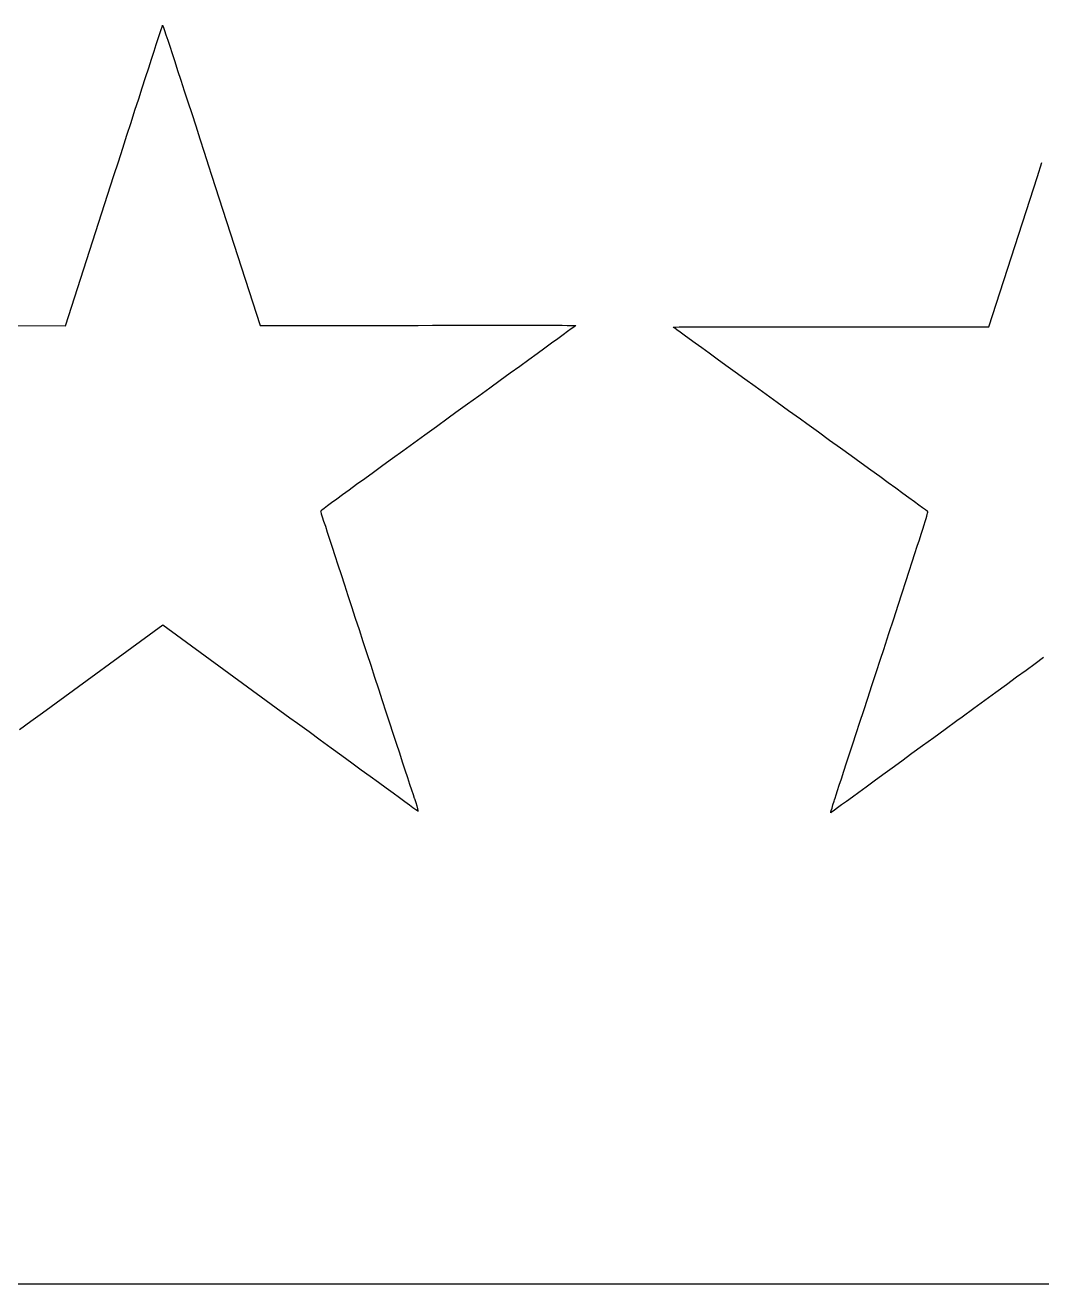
# Model space of a CAD drawing. Extents: x -22 to 351, y -111 to 35.
# Drawn here: x -14.248 to -11.332, y 11.925 to 15.534 of the extents above; entities that cross this region are included whole.
import ezdxf

# ---------------------------------------------------------------- set-up
doc = ezdxf.new("R2010")
doc.units = 0
doc.layers.add('BLACK', color=7, linetype='CONTINUOUS')

msp = doc.modelspace()

# ---------------------------------------------------------------- linework, layer by layer
at = {"layer": 'BLACK', "linetype": 'CONTINUOUS'}
for p, q in [((-13.8615, 15.5101), (-13.8579, 15.5211)), ((-13.8615, 15.5101), (-13.8579, 15.5211)), ((-13.8579, 15.5211), (-13.8553, 15.5288)), ((-13.8579, 15.5211), (-13.8553, 15.5288)), ((-13.8553, 15.5288), (-13.8539, 15.5331)), ((-13.8553, 15.5288), (-13.8539, 15.5331)), ((-13.8539, 15.5331), (-13.8536, 15.5339)), ((-13.8539, 15.5331), (-13.8536, 15.5339)), ((-13.8536, 15.5339), (-13.8529, 15.5322)), ((-13.8536, 15.5339), (-13.8529, 15.5322)), ((-13.8529, 15.5322), (-13.851, 15.5269)), ((-13.8529, 15.5322), (-13.851, 15.5269)), ((-13.851, 15.5269), (-13.8481, 15.5183)), ((-13.851, 15.5269), (-13.8481, 15.5183)), ((-13.8481, 15.5183), (-13.8441, 15.5063)), ((-13.8481, 15.5183), (-13.8441, 15.5063)), ((-13.8717, 15.4788), (-13.8662, 15.4959)), ((-13.8717, 15.4788), (-13.8662, 15.4959)), ((-13.8662, 15.4959), (-13.8615, 15.5101)), ((-13.8662, 15.4959), (-13.8615, 15.5101)), ((-13.8441, 15.5063), (-13.8391, 15.4913)), ((-13.8441, 15.5063), (-13.8391, 15.4913)), ((-13.8391, 15.4913), (-13.8332, 15.4734)), ((-13.8391, 15.4913), (-13.8332, 15.4734)), ((-13.8855, 15.4364), (-13.8782, 15.4589)), ((-13.8855, 15.4364), (-13.8782, 15.4589)), ((-13.8782, 15.4589), (-13.8717, 15.4788)), ((-13.8782, 15.4589), (-13.8717, 15.4788)), ((-13.8332, 15.4734), (-13.8264, 15.4528)), ((-13.8332, 15.4734), (-13.8264, 15.4528)), ((-13.8264, 15.4528), (-13.8188, 15.4295)), ((-13.8264, 15.4528), (-13.8188, 15.4295)), ((-13.9025, 15.384), (-13.8936, 15.4113)), ((-13.9025, 15.384), (-13.8936, 15.4113)), ((-13.8936, 15.4113), (-13.8855, 15.4364)), ((-13.8936, 15.4113), (-13.8855, 15.4364)), ((-13.8188, 15.4295), (-13.8105, 15.4038)), ((-13.8188, 15.4295), (-13.8105, 15.4038)), ((-13.912, 15.3546), (-13.9025, 15.384)), ((-13.912, 15.3546), (-13.9025, 15.384)), ((-13.8105, 15.4038), (-13.8014, 15.3759)), ((-13.8105, 15.4038), (-13.8014, 15.3759)), ((-13.8014, 15.3759), (-13.7916, 15.3459)), ((-13.8014, 15.3759), (-13.7916, 15.3459)), ((-13.9222, 15.3231), (-13.912, 15.3546)), ((-13.9222, 15.3231), (-13.912, 15.3546)), ((-13.7916, 15.3459), (-13.7812, 15.3139)), ((-13.7916, 15.3459), (-13.7812, 15.3139)), ((-13.933, 15.2899), (-13.9222, 15.3231)), ((-13.933, 15.2899), (-13.9222, 15.3231)), ((-13.7812, 15.3139), (-13.7703, 15.2802)), ((-13.7812, 15.3139), (-13.7703, 15.2802)), ((-13.9442, 15.255), (-13.933, 15.2899)), ((-13.9442, 15.255), (-13.933, 15.2899)), ((-13.7703, 15.2802), (-13.7588, 15.2449)), ((-13.7703, 15.2802), (-13.7588, 15.2449)), ((-13.956, 15.2186), (-13.9442, 15.255)), ((-13.956, 15.2186), (-13.9442, 15.255)), ((-13.7588, 15.2449), (-13.7469, 15.2081)), ((-13.7588, 15.2449), (-13.7469, 15.2081)), ((-13.9681, 15.181), (-13.956, 15.2186)), ((-13.9681, 15.181), (-13.956, 15.2186)), ((-13.7469, 15.2081), (-13.7346, 15.1701)), ((-13.7469, 15.2081), (-13.7346, 15.1701)), ((-13.9806, 15.1422), (-13.9681, 15.181)), ((-13.9806, 15.1422), (-13.9681, 15.181)), ((-13.7346, 15.1701), (-13.722, 15.1309)), ((-13.7346, 15.1701), (-13.722, 15.1309)), ((-13.9935, 15.1024), (-13.9806, 15.1422)), ((-13.9935, 15.1024), (-13.9806, 15.1422)), ((-13.722, 15.1309), (-13.7133, 15.1039)), ((-13.722, 15.1309), (-13.7133, 15.1039)), ((-11.3446, 15.1003), (-11.3317, 15.1401)), ((-11.3446, 15.1003), (-11.3317, 15.1401)), ((-14.1322, 14.6721), (-13.9935, 15.1024)), ((-14.1322, 14.6721), (-13.9935, 15.1024)), ((-13.7133, 15.1039), (-13.5741, 14.6725)), ((-13.7133, 15.1039), (-13.5741, 14.6725)), ((-11.4837, 14.669), (-11.3446, 15.1003)), ((-11.4837, 14.669), (-11.3446, 15.1003)), ((-14.5859, 14.6729), (-14.1322, 14.6721)), ((-14.5859, 14.6729), (-14.1322, 14.6721)), ((-13.5741, 14.6725), (-13.1211, 14.6732)), ((-13.5741, 14.6725), (-13.1211, 14.6732)), ((-13.1211, 14.6732), (-13.0792, 14.6733)), ((-13.1211, 14.6732), (-13.0792, 14.6733)), ((-13.0792, 14.6733), (-13.0384, 14.6734)), ((-13.0792, 14.6733), (-13.0384, 14.6734)), ((-13.0384, 14.6734), (-12.9988, 14.6734)), ((-13.0384, 14.6734), (-12.9988, 14.6734)), ((-12.9988, 14.6734), (-12.9606, 14.6734)), ((-12.9988, 14.6734), (-12.9606, 14.6734)), ((-12.9606, 14.6734), (-12.924, 14.6735)), ((-12.9606, 14.6734), (-12.924, 14.6735)), ((-12.924, 14.6735), (-12.8891, 14.6735)), ((-12.924, 14.6735), (-12.8891, 14.6735)), ((-12.8891, 14.6735), (-12.8561, 14.6735)), ((-12.8891, 14.6735), (-12.8561, 14.6735)), ((-12.8561, 14.6735), (-12.8252, 14.6735)), ((-12.8561, 14.6735), (-12.8252, 14.6735)), ((-12.8252, 14.6735), (-12.7965, 14.6735)), ((-12.8252, 14.6735), (-12.7965, 14.6735)), ((-12.7965, 14.6735), (-12.7702, 14.6734)), ((-12.7965, 14.6735), (-12.7702, 14.6734)), ((-12.7702, 14.6734), (-12.7466, 14.6734)), ((-12.7702, 14.6734), (-12.7466, 14.6734)), ((-12.7466, 14.6734), (-12.7257, 14.6734)), ((-12.7466, 14.6734), (-12.7257, 14.6734)), ((-12.7257, 14.6734), (-12.7078, 14.6733)), ((-12.7257, 14.6734), (-12.7078, 14.6733)), ((-12.7078, 14.6733), (-12.6929, 14.6732)), ((-12.7078, 14.6733), (-12.6929, 14.6732)), ((-12.6919, 14.6553), (-12.7048, 14.6459)), ((-12.6919, 14.6553), (-12.7048, 14.6459)), ((-12.6929, 14.6732), (-12.6814, 14.6732)), ((-12.6929, 14.6732), (-12.6814, 14.6732)), ((-12.6816, 14.6628), (-12.6919, 14.6553)), ((-12.6816, 14.6628), (-12.6919, 14.6553)), ((-12.6742, 14.6683), (-12.6816, 14.6628)), ((-12.6742, 14.6683), (-12.6816, 14.6628)), ((-12.6814, 14.6732), (-12.6733, 14.6731)), ((-12.6814, 14.6732), (-12.6733, 14.6731)), ((-12.6696, 14.6717), (-12.6742, 14.6683)), ((-12.6696, 14.6717), (-12.6742, 14.6683)), ((-12.6733, 14.6731), (-12.6689, 14.673)), ((-12.6733, 14.6731), (-12.6689, 14.673)), ((-12.668, 14.6729), (-12.6696, 14.6717)), ((-12.668, 14.6729), (-12.6696, 14.6717)), ((-12.6689, 14.673), (-12.668, 14.6729)), ((-12.6689, 14.673), (-12.668, 14.6729)), ((-12.3888, 14.6679), (-12.3871, 14.6681)), ((-12.3888, 14.6679), (-12.3871, 14.6681)), ((-12.3882, 14.6674), (-12.3888, 14.6679)), ((-12.3882, 14.6674), (-12.3888, 14.6679)), ((-12.3848, 14.6649), (-12.3882, 14.6674)), ((-12.3848, 14.6649), (-12.3882, 14.6674)), ((-12.3871, 14.6681), (-12.3815, 14.6683)), ((-12.3871, 14.6681), (-12.3815, 14.6683)), ((-12.3784, 14.6603), (-12.3848, 14.6649)), ((-12.3784, 14.6603), (-12.3848, 14.6649)), ((-12.3815, 14.6683), (-12.3721, 14.6685)), ((-12.3815, 14.6683), (-12.3721, 14.6685)), ((-12.3693, 14.6536), (-12.3784, 14.6603)), ((-12.3693, 14.6536), (-12.3784, 14.6603)), ((-12.3721, 14.6685), (-12.3589, 14.6687)), ((-12.3721, 14.6685), (-12.3589, 14.6687)), ((-12.3574, 14.645), (-12.3693, 14.6536)), ((-12.3574, 14.645), (-12.3693, 14.6536)), ((-12.3589, 14.6687), (-12.3421, 14.6688)), ((-12.3589, 14.6687), (-12.3421, 14.6688)), ((-12.3421, 14.6688), (-12.3215, 14.669)), ((-12.3421, 14.6688), (-12.3215, 14.669)), ((-12.3215, 14.669), (-12.2974, 14.6691)), ((-12.3215, 14.669), (-12.2974, 14.6691)), ((-12.2974, 14.6691), (-12.2697, 14.6692)), ((-12.2974, 14.6691), (-12.2697, 14.6692)), ((-12.2697, 14.6692), (-12.2385, 14.6693)), ((-12.2697, 14.6692), (-12.2385, 14.6693)), ((-12.2385, 14.6693), (-12.2038, 14.6693)), ((-12.2385, 14.6693), (-12.2038, 14.6693)), ((-12.2038, 14.6693), (-12.1658, 14.6694)), ((-12.2038, 14.6693), (-12.1658, 14.6694)), ((-12.1658, 14.6694), (-12.1243, 14.6694)), ((-12.1658, 14.6694), (-12.1243, 14.6694)), ((-12.1243, 14.6694), (-12.0796, 14.6694)), ((-12.1243, 14.6694), (-12.0796, 14.6694)), ((-12.0796, 14.6694), (-12.0316, 14.6694)), ((-12.0796, 14.6694), (-12.0316, 14.6694)), ((-12.0316, 14.6694), (-11.9805, 14.6694)), ((-12.0316, 14.6694), (-11.9805, 14.6694)), ((-11.9805, 14.6694), (-11.9372, 14.6694)), ((-11.9805, 14.6694), (-11.9372, 14.6694)), ((-11.9372, 14.6694), (-11.4837, 14.669)), ((-11.9372, 14.6694), (-11.4837, 14.669)), ((-12.7378, 14.6218), (-12.7577, 14.6074)), ((-12.7378, 14.6218), (-12.7577, 14.6074)), ((-12.7201, 14.6347), (-12.7378, 14.6218)), ((-12.7201, 14.6347), (-12.7378, 14.6218)), ((-12.7048, 14.6459), (-12.7201, 14.6347)), ((-12.7048, 14.6459), (-12.7201, 14.6347)), ((-12.343, 14.6346), (-12.3574, 14.645)), ((-12.343, 14.6346), (-12.3574, 14.645)), ((-12.3262, 14.6224), (-12.343, 14.6346)), ((-12.3262, 14.6224), (-12.343, 14.6346)), ((-12.3072, 14.6086), (-12.3262, 14.6224)), ((-12.3072, 14.6086), (-12.3262, 14.6224)), ((-12.7796, 14.5914), (-12.8035, 14.5741)), ((-12.7796, 14.5914), (-12.8035, 14.5741)), ((-12.7577, 14.6074), (-12.7796, 14.5914)), ((-12.7577, 14.6074), (-12.7796, 14.5914)), ((-12.2861, 14.5933), (-12.3072, 14.6086)), ((-12.2861, 14.5933), (-12.3072, 14.6086)), ((-12.2629, 14.5766), (-12.2861, 14.5933)), ((-12.2629, 14.5766), (-12.2861, 14.5933)), ((-12.8291, 14.5556), (-12.8564, 14.5358)), ((-12.8291, 14.5556), (-12.8564, 14.5358)), ((-12.8035, 14.5741), (-12.8291, 14.5556)), ((-12.8035, 14.5741), (-12.8291, 14.5556)), ((-12.238, 14.5585), (-12.2629, 14.5766)), ((-12.238, 14.5585), (-12.2629, 14.5766)), ((-12.2114, 14.5393), (-12.238, 14.5585)), ((-12.2114, 14.5393), (-12.238, 14.5585)), ((-12.8851, 14.5149), (-12.9152, 14.4931)), ((-12.8851, 14.5149), (-12.9152, 14.4931)), ((-12.8564, 14.5358), (-12.8851, 14.5149)), ((-12.8564, 14.5358), (-12.8851, 14.5149)), ((-12.1833, 14.5189), (-12.2114, 14.5393)), ((-12.1833, 14.5189), (-12.2114, 14.5393)), ((-12.1537, 14.4975), (-12.1833, 14.5189)), ((-12.1537, 14.4975), (-12.1833, 14.5189)), ((-12.9152, 14.4931), (-12.9466, 14.4704)), ((-12.9152, 14.4931), (-12.9466, 14.4704)), ((-12.1229, 14.4753), (-12.1537, 14.4975)), ((-12.1229, 14.4753), (-12.1537, 14.4975)), ((-12.091, 14.4522), (-12.1229, 14.4753)), ((-12.091, 14.4522), (-12.1229, 14.4753)), ((-12.979, 14.447), (-13.0123, 14.4229)), ((-12.979, 14.447), (-13.0123, 14.4229)), ((-12.9466, 14.4704), (-12.979, 14.447)), ((-12.9466, 14.4704), (-12.979, 14.447)), ((-12.0581, 14.4284), (-12.091, 14.4522)), ((-12.0581, 14.4284), (-12.091, 14.4522)), ((-13.0344, 14.4069), (-13.0683, 14.3824)), ((-13.0344, 14.4069), (-13.0683, 14.3824)), ((-13.0123, 14.4229), (-13.0344, 14.4069)), ((-13.0123, 14.4229), (-13.0344, 14.4069)), ((-12.0244, 14.404), (-12.0581, 14.4284)), ((-12.0244, 14.404), (-12.0581, 14.4284)), ((-12.0061, 14.3908), (-12.0244, 14.404)), ((-12.0061, 14.3908), (-12.0244, 14.404)), ((-13.0683, 14.3824), (-13.1013, 14.3585)), ((-13.0683, 14.3824), (-13.1013, 14.3585)), ((-11.9728, 14.3668), (-12.0061, 14.3908)), ((-11.9728, 14.3668), (-12.0061, 14.3908)), ((-11.9404, 14.3433), (-11.9728, 14.3668)), ((-11.9404, 14.3433), (-11.9728, 14.3668)), ((-13.1333, 14.3353), (-13.1643, 14.3129)), ((-13.1333, 14.3353), (-13.1643, 14.3129)), ((-13.1013, 14.3585), (-13.1333, 14.3353)), ((-13.1013, 14.3585), (-13.1333, 14.3353)), ((-11.909, 14.3207), (-11.9404, 14.3433)), ((-11.909, 14.3207), (-11.9404, 14.3433)), ((-13.1939, 14.2914), (-13.2222, 14.2709)), ((-13.1939, 14.2914), (-13.2222, 14.2709)), ((-13.1643, 14.3129), (-13.1939, 14.2914)), ((-13.1643, 14.3129), (-13.1939, 14.2914)), ((-11.8789, 14.2988), (-11.909, 14.3207)), ((-11.8789, 14.2988), (-11.909, 14.3207)), ((-11.85, 14.278), (-11.8789, 14.2988)), ((-11.85, 14.278), (-11.8789, 14.2988)), ((-13.2222, 14.2709), (-13.2489, 14.2515)), ((-13.2222, 14.2709), (-13.2489, 14.2515)), ((-11.8226, 14.2581), (-11.85, 14.278)), ((-11.8226, 14.2581), (-11.85, 14.278)), ((-11.7969, 14.2395), (-11.8226, 14.2581)), ((-11.7969, 14.2395), (-11.8226, 14.2581)), ((-13.2739, 14.2333), (-13.2971, 14.2165)), ((-13.2739, 14.2333), (-13.2971, 14.2165)), ((-13.2489, 14.2515), (-13.2739, 14.2333)), ((-13.2489, 14.2515), (-13.2739, 14.2333)), ((-11.7729, 14.2221), (-11.7969, 14.2395)), ((-11.7729, 14.2221), (-11.7969, 14.2395)), ((-11.7508, 14.2061), (-11.7729, 14.2221)), ((-11.7508, 14.2061), (-11.7729, 14.2221)), ((-13.3374, 14.1871), (-13.3543, 14.1747)), ((-13.3374, 14.1871), (-13.3543, 14.1747)), ((-13.3183, 14.201), (-13.3374, 14.1871)), ((-13.3183, 14.201), (-13.3374, 14.1871)), ((-13.2971, 14.2165), (-13.3183, 14.201)), ((-13.2971, 14.2165), (-13.3183, 14.201)), ((-11.7307, 14.1915), (-11.7508, 14.2061)), ((-11.7307, 14.1915), (-11.7508, 14.2061)), ((-11.7128, 14.1786), (-11.7307, 14.1915)), ((-11.7128, 14.1786), (-11.7307, 14.1915)), ((-13.3901, 14.1485), (-13.3966, 14.1436)), ((-13.3901, 14.1485), (-13.3966, 14.1436)), ((-13.3808, 14.1553), (-13.3901, 14.1485)), ((-13.3808, 14.1553), (-13.3901, 14.1485)), ((-13.3688, 14.1641), (-13.3808, 14.1553)), ((-13.3688, 14.1641), (-13.3808, 14.1553)), ((-13.3543, 14.1747), (-13.3688, 14.1641)), ((-13.3543, 14.1747), (-13.3688, 14.1641)), ((-11.6972, 14.1673), (-11.7128, 14.1786)), ((-11.6972, 14.1673), (-11.7128, 14.1786)), ((-11.6841, 14.1578), (-11.6972, 14.1673)), ((-11.6841, 14.1578), (-11.6972, 14.1673)), ((-11.6736, 14.1501), (-11.6841, 14.1578)), ((-11.6736, 14.1501), (-11.6841, 14.1578)), ((-11.6659, 14.1445), (-11.6736, 14.1501)), ((-11.6659, 14.1445), (-11.6736, 14.1501)), ((-13.4001, 14.1409), (-13.4008, 14.1404)), ((-13.4001, 14.1409), (-13.4008, 14.1404)), ((-13.4008, 14.1404), (-13.4002, 14.1384)), ((-13.4008, 14.1404), (-13.4002, 14.1384)), ((-13.4002, 14.1384), (-13.3984, 14.1329)), ((-13.4002, 14.1384), (-13.3984, 14.1329)), ((-13.3966, 14.1436), (-13.4001, 14.1409)), ((-13.3966, 14.1436), (-13.4001, 14.1409)), ((-13.3984, 14.1329), (-13.3956, 14.1241)), ((-13.3984, 14.1329), (-13.3956, 14.1241)), ((-13.3956, 14.1241), (-13.3917, 14.1122)), ((-13.3956, 14.1241), (-13.3917, 14.1122)), ((-13.3917, 14.1122), (-13.3869, 14.0974)), ((-13.3917, 14.1122), (-13.3869, 14.0974)), ((-11.6695, 14.101), (-11.6664, 14.1111)), ((-11.6695, 14.101), (-11.6664, 14.1111)), ((-11.6664, 14.1111), (-11.6639, 14.1195)), ((-11.6664, 14.1111), (-11.6639, 14.1195)), ((-11.661, 14.1409), (-11.6659, 14.1445)), ((-11.661, 14.1409), (-11.6659, 14.1445)), ((-11.6639, 14.1195), (-11.662, 14.1261)), ((-11.6639, 14.1195), (-11.662, 14.1261)), ((-11.662, 14.1261), (-11.6606, 14.1313)), ((-11.662, 14.1261), (-11.6606, 14.1313)), ((-11.6592, 14.1395), (-11.661, 14.1409)), ((-11.6592, 14.1395), (-11.661, 14.1409)), ((-11.6606, 14.1313), (-11.6597, 14.1351)), ((-11.6606, 14.1313), (-11.6597, 14.1351)), ((-11.6597, 14.1351), (-11.6592, 14.1377)), ((-11.6597, 14.1351), (-11.6592, 14.1377)), ((-11.6591, 14.1391), (-11.6592, 14.1395)), ((-11.6591, 14.1391), (-11.6592, 14.1395)), ((-11.6592, 14.1377), (-11.6591, 14.1391)), ((-11.6592, 14.1377), (-11.6591, 14.1391)), ((-13.3869, 14.0974), (-13.3812, 14.0799)), ((-13.3869, 14.0974), (-13.3812, 14.0799)), ((-13.3812, 14.0799), (-13.3747, 14.0599)), ((-13.3812, 14.0799), (-13.3747, 14.0599)), ((-11.6829, 14.0585), (-11.6777, 14.0748)), ((-11.6829, 14.0585), (-11.6777, 14.0748)), ((-11.6777, 14.0748), (-11.6732, 14.0889)), ((-11.6777, 14.0748), (-11.6732, 14.0889)), ((-11.6732, 14.0889), (-11.6695, 14.101)), ((-11.6732, 14.0889), (-11.6695, 14.101)), ((-13.3747, 14.0599), (-13.3674, 14.0375)), ((-13.3747, 14.0599), (-13.3674, 14.0375)), ((-11.6957, 14.0186), (-11.6889, 14.0398)), ((-11.6957, 14.0186), (-11.6889, 14.0398)), ((-11.6889, 14.0398), (-11.6829, 14.0585)), ((-11.6889, 14.0398), (-11.6829, 14.0585)), ((-13.3674, 14.0375), (-13.3595, 14.0131)), ((-13.3674, 14.0375), (-13.3595, 14.0131)), ((-13.3595, 14.0131), (-13.3509, 13.9868)), ((-13.3595, 14.0131), (-13.3509, 13.9868)), ((-11.7034, 13.9948), (-11.6957, 14.0186)), ((-11.7034, 13.9948), (-11.6957, 14.0186)), ((-13.3509, 13.9868), (-13.3417, 13.9588)), ((-13.3509, 13.9868), (-13.3417, 13.9588)), ((-11.7216, 13.9389), (-11.712, 13.9683)), ((-11.7216, 13.9389), (-11.712, 13.9683)), ((-11.712, 13.9683), (-11.7034, 13.9948)), ((-11.712, 13.9683), (-11.7034, 13.9948)), ((-13.3417, 13.9588), (-13.3321, 13.9293)), ((-13.3417, 13.9588), (-13.3321, 13.9293)), ((-11.7321, 13.9064), (-11.7216, 13.9389)), ((-11.7321, 13.9064), (-11.7216, 13.9389)), ((-13.3321, 13.9293), (-13.3221, 13.8986)), ((-13.3321, 13.9293), (-13.3221, 13.8986)), ((-13.3221, 13.8986), (-13.3117, 13.8667)), ((-13.3221, 13.8986), (-13.3117, 13.8667)), ((-11.7438, 13.8708), (-11.7321, 13.9064)), ((-11.7438, 13.8708), (-11.7321, 13.9064)), ((-13.3117, 13.8667), (-13.301, 13.834)), ((-13.3117, 13.8667), (-13.301, 13.834)), ((-11.7565, 13.8318), (-11.7438, 13.8708)), ((-11.7565, 13.8318), (-11.7438, 13.8708)), ((-13.301, 13.834), (-13.2901, 13.8007)), ((-13.301, 13.834), (-13.2901, 13.8007)), ((-11.7704, 13.7895), (-11.7565, 13.8318)), ((-11.7704, 13.7895), (-11.7565, 13.8318)), ((-13.8531, 13.8134), (-14.1985, 13.5613)), ((-13.8531, 13.8134), (-14.1985, 13.5613)), ((-13.4883, 13.5473), (-13.8531, 13.8134)), ((-13.4883, 13.5473), (-13.8531, 13.8134)), ((-13.2901, 13.8007), (-13.279, 13.7668)), ((-13.2901, 13.8007), (-13.279, 13.7668)), ((-11.7854, 13.7435), (-11.7704, 13.7895)), ((-11.7854, 13.7435), (-11.7704, 13.7895)), ((-13.279, 13.7668), (-13.2679, 13.7327)), ((-13.279, 13.7668), (-13.2679, 13.7327)), ((-13.2679, 13.7327), (-13.2567, 13.6985)), ((-13.2679, 13.7327), (-13.2567, 13.6985)), ((-11.8069, 13.6779), (-11.7944, 13.716)), ((-11.8069, 13.6779), (-11.7944, 13.716)), ((-11.7944, 13.716), (-11.7854, 13.7435)), ((-11.7944, 13.716), (-11.7854, 13.7435)), ((-11.3269, 13.7205), (-11.351, 13.7029)), ((-11.3269, 13.7205), (-11.351, 13.7029)), ((-13.2567, 13.6985), (-13.2456, 13.6645)), ((-13.2567, 13.6985), (-13.2456, 13.6645)), ((-11.8191, 13.6406), (-11.8069, 13.6779)), ((-11.8191, 13.6406), (-11.8069, 13.6779)), ((-11.3769, 13.684), (-11.4044, 13.664)), ((-11.3769, 13.684), (-11.4044, 13.664)), ((-11.351, 13.7029), (-11.3769, 13.684)), ((-11.351, 13.7029), (-11.3769, 13.684)), ((-13.2456, 13.6645), (-13.2346, 13.6308)), ((-13.2456, 13.6645), (-13.2346, 13.6308)), ((-11.4333, 13.6429), (-11.4635, 13.6209)), ((-11.4333, 13.6429), (-11.4635, 13.6209)), ((-11.4044, 13.664), (-11.4333, 13.6429)), ((-11.4044, 13.664), (-11.4333, 13.6429)), ((-13.2346, 13.6308), (-13.2238, 13.5977)), ((-13.2346, 13.6308), (-13.2238, 13.5977)), ((-11.831, 13.6043), (-11.8191, 13.6406)), ((-11.831, 13.6043), (-11.8191, 13.6406)), ((-11.4635, 13.6209), (-11.4948, 13.598)), ((-11.4635, 13.6209), (-11.4948, 13.598)), ((-13.2238, 13.5977), (-13.2132, 13.5654)), ((-13.2238, 13.5977), (-13.2132, 13.5654)), ((-11.8425, 13.5692), (-11.831, 13.6043)), ((-11.8425, 13.5692), (-11.831, 13.6043)), ((-11.5272, 13.5744), (-11.5604, 13.5502)), ((-11.5272, 13.5744), (-11.5604, 13.5502)), ((-11.4948, 13.598), (-11.5272, 13.5744)), ((-11.4948, 13.598), (-11.5272, 13.5744)), ((-14.2317, 13.5371), (-14.2641, 13.5134)), ((-14.2317, 13.5371), (-14.2641, 13.5134)), ((-14.1985, 13.5613), (-14.2317, 13.5371)), ((-14.1985, 13.5613), (-14.2317, 13.5371)), ((-13.467, 13.5318), (-13.4883, 13.5473)), ((-13.467, 13.5318), (-13.4883, 13.5473)), ((-13.2132, 13.5654), (-13.2029, 13.5339)), ((-13.2132, 13.5654), (-13.2029, 13.5339)), ((-13.2029, 13.5339), (-13.193, 13.5037)), ((-13.2029, 13.5339), (-13.193, 13.5037)), ((-11.864, 13.5033), (-11.8535, 13.5355)), ((-11.864, 13.5033), (-11.8535, 13.5355)), ((-11.8535, 13.5355), (-11.8425, 13.5692)), ((-11.8535, 13.5355), (-11.8425, 13.5692)), ((-11.5758, 13.5389), (-11.6093, 13.5145)), ((-11.5758, 13.5389), (-11.6093, 13.5145)), ((-11.5604, 13.5502), (-11.5758, 13.5389)), ((-11.5604, 13.5502), (-11.5758, 13.5389)), ((-13.4337, 13.5075), (-13.467, 13.5318)), ((-13.4337, 13.5075), (-13.467, 13.5318)), ((-13.4014, 13.4839), (-13.4337, 13.5075)), ((-13.4014, 13.4839), (-13.4337, 13.5075)), ((-13.193, 13.5037), (-13.1835, 13.4748)), ((-13.193, 13.5037), (-13.1835, 13.4748)), ((-11.8739, 13.473), (-11.864, 13.5033)), ((-11.8739, 13.473), (-11.864, 13.5033)), ((-11.6093, 13.5145), (-11.6419, 13.4907)), ((-11.6093, 13.5145), (-11.6419, 13.4907)), ((-13.3701, 13.461), (-13.4014, 13.4839)), ((-13.3701, 13.461), (-13.4014, 13.4839)), ((-13.1835, 13.4748), (-13.1746, 13.4475)), ((-13.1835, 13.4748), (-13.1746, 13.4475)), ((-11.8832, 13.4447), (-11.8739, 13.473)), ((-11.8832, 13.4447), (-11.8739, 13.473)), ((-11.6736, 13.4676), (-11.7042, 13.4452)), ((-11.6736, 13.4676), (-11.7042, 13.4452)), ((-11.6419, 13.4907), (-11.6736, 13.4676)), ((-11.6419, 13.4907), (-11.6736, 13.4676)), ((-13.3399, 13.4391), (-13.3701, 13.461)), ((-13.3399, 13.4391), (-13.3701, 13.461)), ((-13.3112, 13.4181), (-13.3399, 13.4391)), ((-13.3112, 13.4181), (-13.3399, 13.4391)), ((-13.1746, 13.4475), (-13.1662, 13.422)), ((-13.1746, 13.4475), (-13.1662, 13.422)), ((-11.8918, 13.4185), (-11.8832, 13.4447)), ((-11.8918, 13.4185), (-11.8832, 13.4447)), ((-11.7042, 13.4452), (-11.7335, 13.4239)), ((-11.7042, 13.4452), (-11.7335, 13.4239)), ((-13.2839, 13.3982), (-13.3112, 13.4181)), ((-13.2839, 13.3982), (-13.3112, 13.4181)), ((-13.2582, 13.3794), (-13.2839, 13.3982)), ((-13.2582, 13.3794), (-13.2839, 13.3982)), ((-13.1662, 13.422), (-13.1585, 13.3984)), ((-13.1662, 13.422), (-13.1585, 13.3984)), ((-13.1585, 13.3984), (-13.1515, 13.3771)), ((-13.1585, 13.3984), (-13.1515, 13.3771)), ((-11.9065, 13.3734), (-11.8996, 13.3947)), ((-11.9065, 13.3734), (-11.8996, 13.3947)), ((-11.8996, 13.3947), (-11.8918, 13.4185)), ((-11.8996, 13.3947), (-11.8918, 13.4185)), ((-11.7615, 13.4035), (-11.7879, 13.3842)), ((-11.7615, 13.4035), (-11.7879, 13.3842)), ((-11.7335, 13.4239), (-11.7615, 13.4035)), ((-11.7335, 13.4239), (-11.7615, 13.4035)), ((-13.2342, 13.362), (-13.2582, 13.3794)), ((-13.2342, 13.362), (-13.2582, 13.3794)), ((-13.2122, 13.346), (-13.2342, 13.362)), ((-13.2122, 13.346), (-13.2342, 13.362)), ((-13.1515, 13.3771), (-13.1452, 13.3581)), ((-13.1515, 13.3771), (-13.1452, 13.3581)), ((-13.1452, 13.3581), (-13.1398, 13.3417)), ((-13.1452, 13.3581), (-13.1398, 13.3417)), ((-11.9177, 13.3393), (-11.9126, 13.3549)), ((-11.9177, 13.3393), (-11.9126, 13.3549)), ((-11.9126, 13.3549), (-11.9065, 13.3734)), ((-11.9126, 13.3549), (-11.9065, 13.3734)), ((-11.8126, 13.3662), (-11.8355, 13.3495)), ((-11.8126, 13.3662), (-11.8355, 13.3495)), ((-11.7879, 13.3842), (-11.8126, 13.3662)), ((-11.7879, 13.3842), (-11.8126, 13.3662)), ((-13.1922, 13.3314), (-13.2122, 13.346)), ((-13.1922, 13.3314), (-13.2122, 13.346)), ((-13.1744, 13.3184), (-13.1922, 13.3314)), ((-13.1744, 13.3184), (-13.1922, 13.3314)), ((-13.1589, 13.3071), (-13.1744, 13.3184)), ((-13.1589, 13.3071), (-13.1744, 13.3184)), ((-13.1398, 13.3417), (-13.1354, 13.3281)), ((-13.1398, 13.3417), (-13.1354, 13.3281)), ((-13.1354, 13.3281), (-13.1319, 13.3175)), ((-13.1354, 13.3281), (-13.1319, 13.3175)), ((-13.1319, 13.3175), (-13.1314, 13.3161)), ((-13.1319, 13.3175), (-13.1314, 13.3161)), ((-11.9265, 13.3123), (-11.9247, 13.3178)), ((-11.9265, 13.3123), (-11.9247, 13.3178)), ((-11.9247, 13.3178), (-11.9217, 13.3269)), ((-11.9247, 13.3178), (-11.9217, 13.3269)), ((-11.9217, 13.3269), (-11.9177, 13.3393)), ((-11.9217, 13.3269), (-11.9177, 13.3393)), ((-11.8752, 13.3205), (-11.8918, 13.3084)), ((-11.8752, 13.3205), (-11.8918, 13.3084)), ((-11.8564, 13.3342), (-11.8752, 13.3205)), ((-11.8564, 13.3342), (-11.8752, 13.3205)), ((-11.8355, 13.3495), (-11.8564, 13.3342)), ((-11.8355, 13.3495), (-11.8564, 13.3342)), ((-13.1459, 13.2977), (-13.1589, 13.3071)), ((-13.1459, 13.2977), (-13.1589, 13.3071)), ((-13.1355, 13.2901), (-13.1459, 13.2977)), ((-13.1355, 13.2901), (-13.1459, 13.2977)), ((-13.1278, 13.2845), (-13.1355, 13.2901)), ((-13.1278, 13.2845), (-13.1355, 13.2901)), ((-13.1314, 13.3161), (-13.1278, 13.3049)), ((-13.1314, 13.3161), (-13.1278, 13.3049)), ((-13.1278, 13.3049), (-13.1248, 13.2951)), ((-13.1278, 13.3049), (-13.1248, 13.2951)), ((-13.123, 13.281), (-13.1278, 13.2845)), ((-13.123, 13.281), (-13.1278, 13.2845)), ((-13.1248, 13.2951), (-13.1225, 13.2873)), ((-13.1248, 13.2951), (-13.1225, 13.2873)), ((-13.1212, 13.2798), (-13.123, 13.281)), ((-13.1212, 13.2798), (-13.123, 13.281)), ((-13.1225, 13.2873), (-13.1213, 13.282)), ((-13.1225, 13.2873), (-13.1213, 13.282)), ((-13.1213, 13.282), (-13.1211, 13.2798)), ((-13.1213, 13.282), (-13.1211, 13.2798)), ((-11.9366, 13.2773), (-11.9356, 13.2818)), ((-11.9366, 13.2773), (-11.9356, 13.2818)), ((-11.9356, 13.2818), (-11.9336, 13.289)), ((-11.9356, 13.2818), (-11.9336, 13.289)), ((-11.9336, 13.289), (-11.9308, 13.2984)), ((-11.9336, 13.289), (-11.9308, 13.2984)), ((-11.9267, 13.2831), (-11.9328, 13.2786)), ((-11.9267, 13.2831), (-11.9328, 13.2786)), ((-11.9308, 13.2984), (-11.9274, 13.3093)), ((-11.9308, 13.2984), (-11.9274, 13.3093)), ((-11.9274, 13.3093), (-11.9265, 13.3123)), ((-11.9274, 13.3093), (-11.9265, 13.3123)), ((-11.9177, 13.2896), (-11.9267, 13.2831)), ((-11.9177, 13.2896), (-11.9267, 13.2831)), ((-11.906, 13.2981), (-11.9177, 13.2896)), ((-11.906, 13.2981), (-11.9177, 13.2896)), ((-11.8918, 13.3084), (-11.906, 13.2981)), ((-11.8918, 13.3084), (-11.906, 13.2981)), ((-13.1211, 13.2798), (-13.1212, 13.2798)), ((-13.1211, 13.2798), (-13.1212, 13.2798)), ((-11.9365, 13.2759), (-11.9366, 13.2773)), ((-11.9365, 13.2759), (-11.9366, 13.2773)), ((-11.9361, 13.2762), (-11.9365, 13.2759)), ((-11.9361, 13.2762), (-11.9365, 13.2759)), ((-11.9328, 13.2786), (-11.9361, 13.2762)), ((-11.9328, 13.2786), (-11.9361, 13.2762)), ((-19.525, 11.925), (-5.525, 11.925)), ((-19.525, 11.925), (-5.525, 11.925))]:
    msp.add_line(p, q, dxfattribs=at)

doc.saveas('drawing.dxf')
